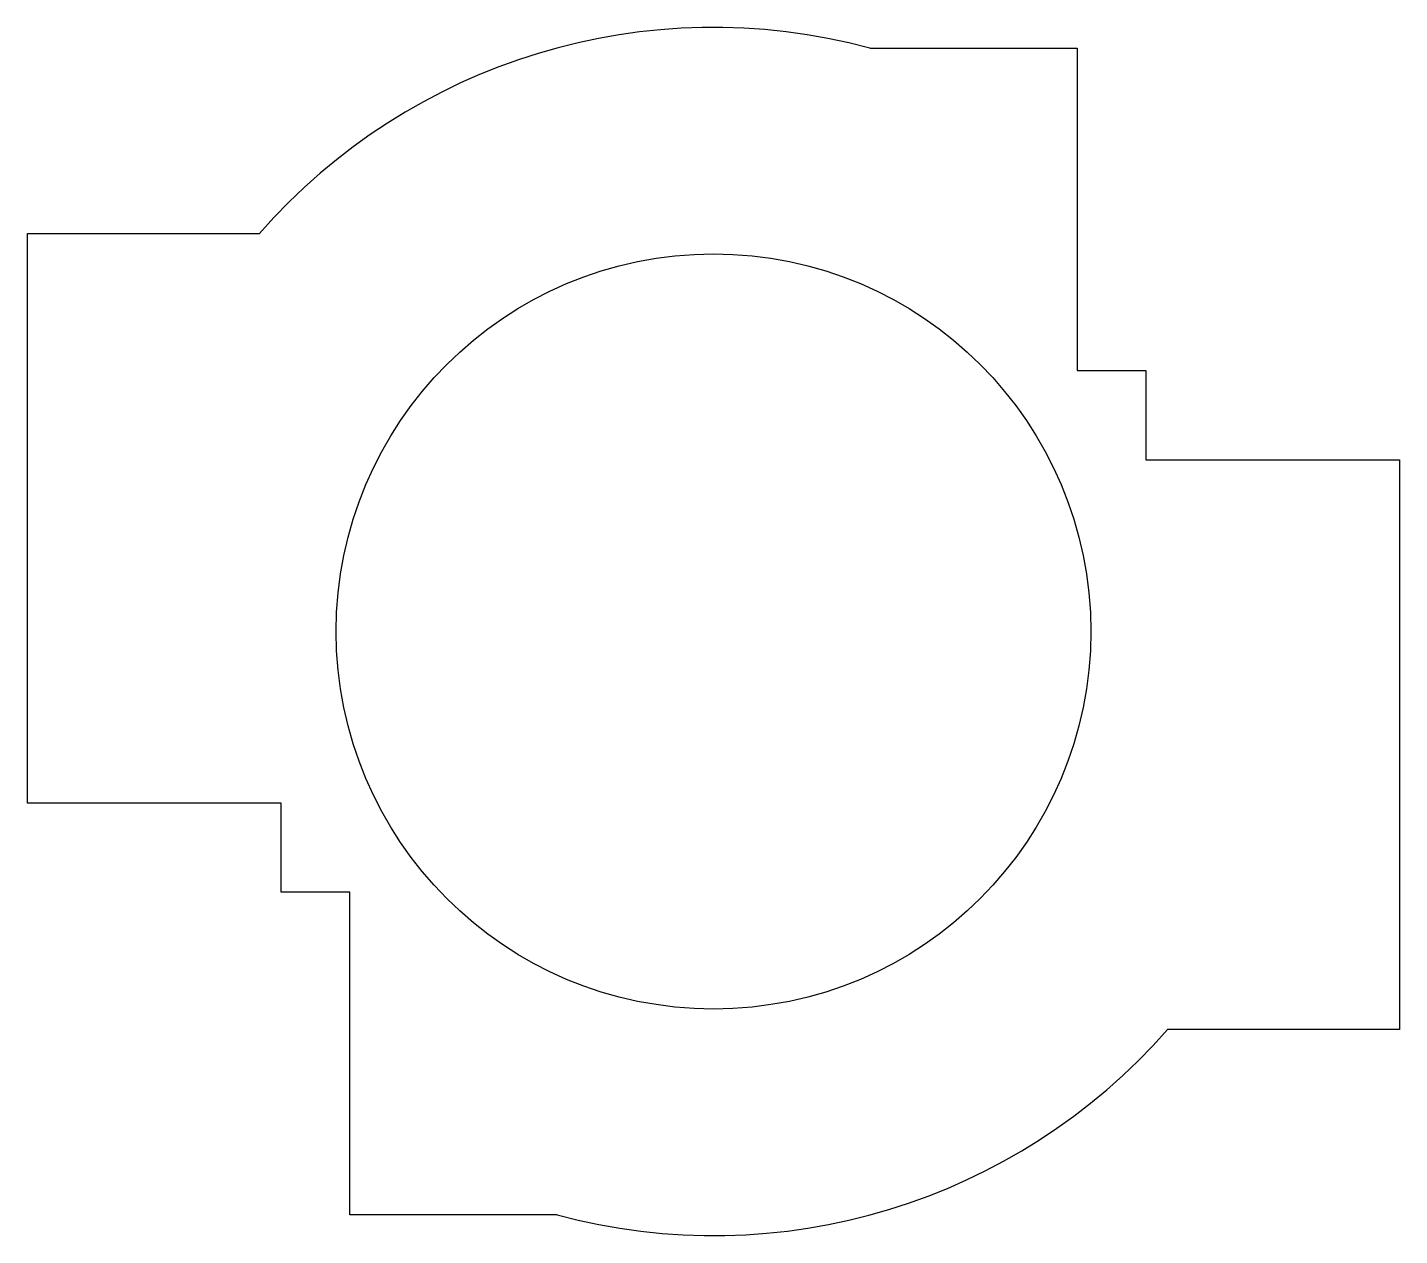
# Model space of a CAD drawing. Extents: x 3.03 to 8.03, y 2.03 to 6.43.
import ezdxf

# ---------------------------------------------------------------- set-up
doc = ezdxf.new("R2010")
doc.units = 0
doc.header["$MEASUREMENT"] = 0
doc.layers.add('VISIBLE', color=7, linetype='CONTINUOUS')

msp = doc.modelspace()

# ---------------------------------------------------------------- linework, layer by layer
at = {"layer": 'VISIBLE'}
for p, q in [((6.0985, 6.3557), (6.854, 6.3557)), ((6.854, 6.3557), (6.854, 5.1807)), ((3.029, 5.6807), (3.8745, 5.6807)), ((3.029, 3.6057), (3.029, 5.6807)), ((6.854, 5.1807), (7.104, 5.1807)), ((7.104, 5.1807), (7.104, 4.8557)), ((7.104, 4.8557), (8.029, 4.8557)), ((8.029, 4.8557), (8.029, 2.7807)), ((3.954, 3.6057), (3.029, 3.6057)), ((3.954, 3.2807), (3.954, 3.6057)), ((4.204, 3.2807), (3.954, 3.2807)), ((4.204, 2.1057), (4.204, 3.2807)), ((8.029, 2.7807), (7.1835, 2.7807)), ((4.9595, 2.1057), (4.204, 2.1057))]:
    msp.add_line(p, q, dxfattribs=at)
msp.add_circle((5.529, 4.2307), 1.375, dxfattribs=at)
for start, end in [(74.9963, 138.7694), (254.9963, 318.7694)]:
    msp.add_arc((5.529, 4.2307), 2.2, start, end, dxfattribs=at)

doc.saveas('drawing.dxf')
